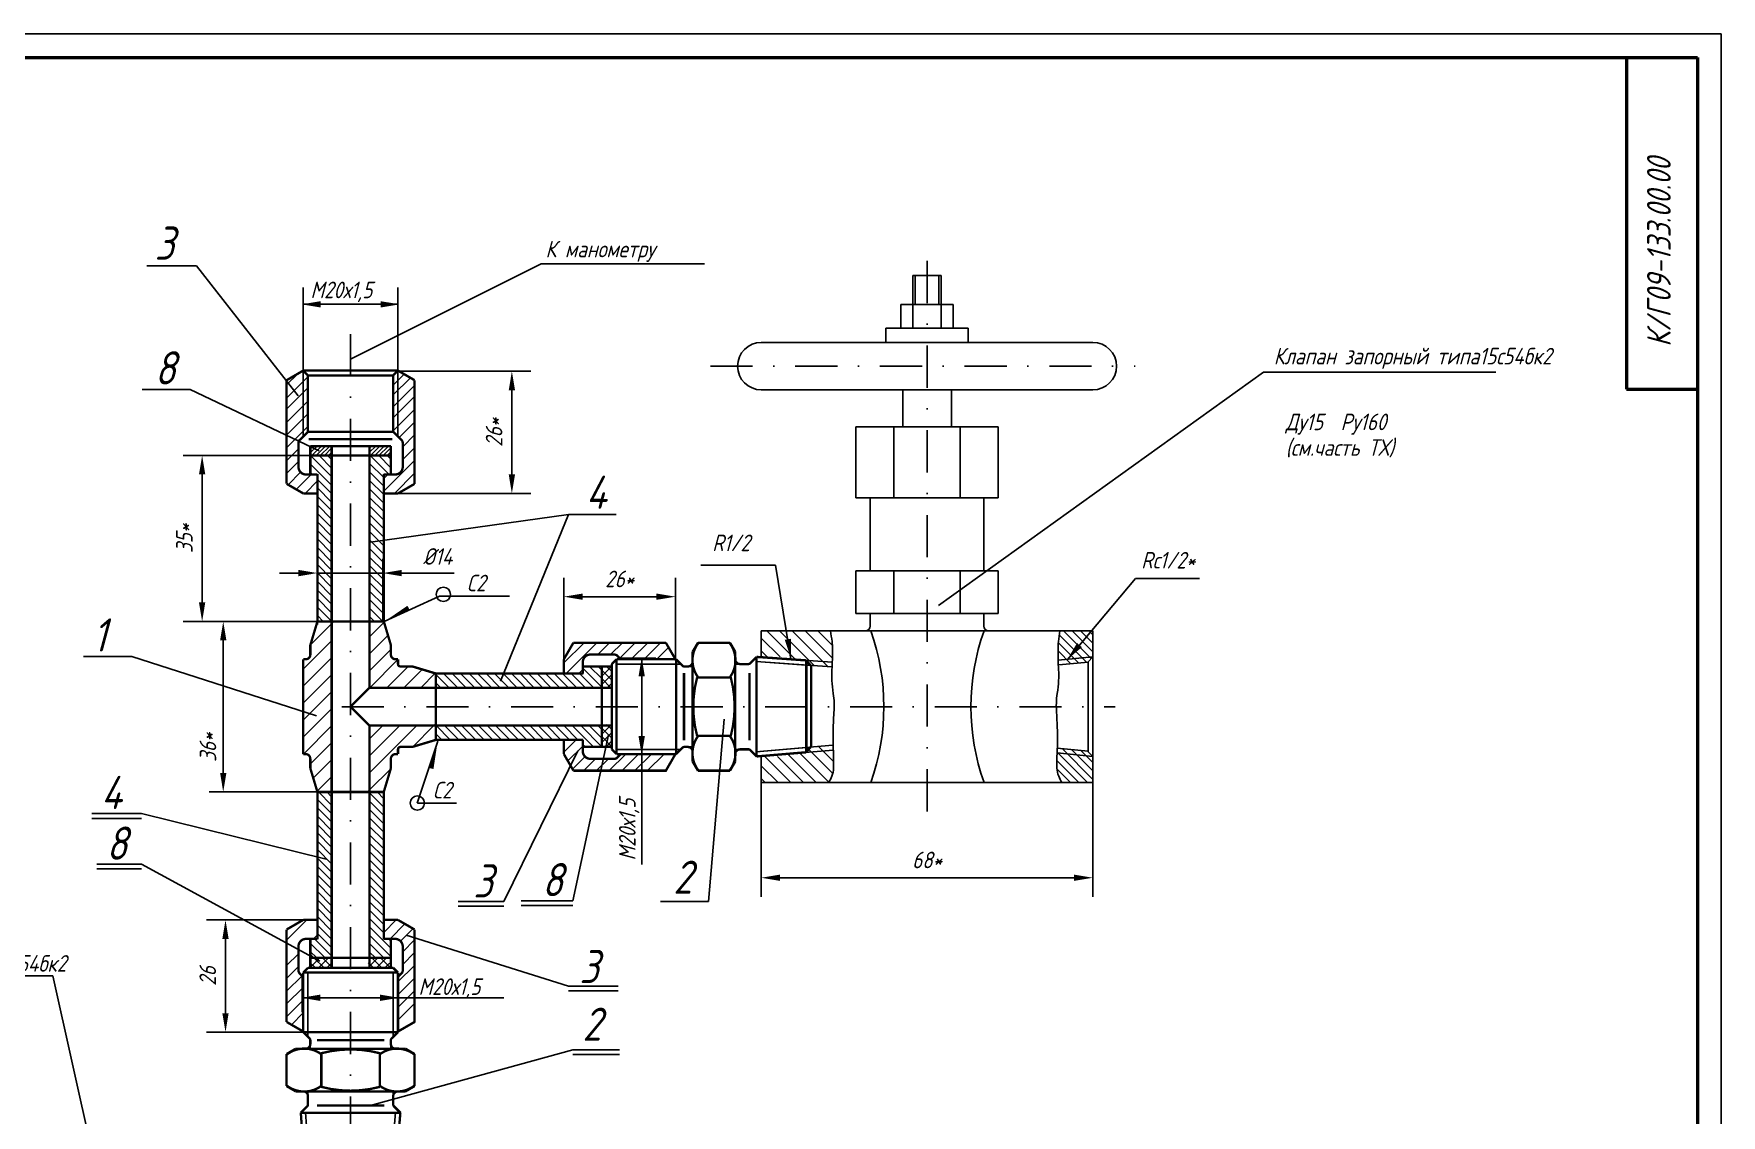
# Model space of a CAD drawing. Header units: inches. Extents: x 0 to 1942, y 0 to 841.
# Drawn here: x 237.9 to 594, y 612.8 to 841 of the extents above; entities that cross this region are included whole.
import ezdxf
from ezdxf.enums import TextEntityAlignment as Align

# ---------------------------------------------------------------- set-up
doc = ezdxf.new("R2010")
doc.units = ezdxf.units.IN
doc.header["$LTSCALE"] = 0.7
doc.header["$MEASUREMENT"] = 0
doc.linetypes.add('DASHDOT', pattern=[25.4, 12.7, -6.35, 0, -6.35])
doc.styles.add('ROMANC', font='romanc', dxfattribs={"width": 0.8, "oblique": 15, "height": 3.5})
doc.styles.get("Standard").update_dxf_attribs({"font": 'romand.shx', "width": 0.8, "oblique": 15, "height": 3.5})
doc.dimstyles.get("Standard").update_dxf_attribs({"dimtxt": 3.5, "dimasz": 4, "dimexe": 4, "dimexo": 0, "dimgap": 2, "dimtad": 1, "dimdec": 0, "dimdsep": 46, "dimtxsty": 'Standard', "dimcen": 0.09, "dimadec": 0, "dimazin": 0, "dimtfac": 1, "dimtdec": 0, "dimtmove": 0, "dimatfit": 3, "dimfxl": 0.18, "dimtolj": 1, "dimtzin": 0, "dimlwd": 25, "dimlwe": 25, "dimarcsym": 0})

# ---------------------------------------------------------------- blocks, each defined once
blk = doc.blocks.new('*X68')
at = {"color": 0}
for p, q in [((659.41, 734.85), (661.46, 736.89)), ((659.41, 736.65), (659.66, 736.89)), ((661.53, 734), (659.41, 736.12)), ((659.41, 733.05), (661.53, 735.17)), ((661.35, 732.39), (659.41, 734.32)), ((661.53, 735.79), (660.44, 736.89)), ((659.55, 732.39), (659.41, 732.52)), ((660.55, 732.39), (661.53, 733.38))]:
    blk.add_line(p, q, dxfattribs=at)
blk = doc.blocks.new('*D126')
at = {"color": 0, "lineweight": 25, "transparency": 16777216}
for p, q in [((314.98, 769.77), (342.77, 769.77)), ((338.77, 765.77), (338.77, 747.99)), ((314.74, 743.99), (342.77, 743.99))]:
    blk.add_line(p, q, dxfattribs=at)
for points in [[(338.11, 765.77), (339.44, 765.77), (338.77, 769.77)], [(338.11, 747.99), (339.44, 747.99), (338.77, 743.99)]]:
    blk.add_solid(points, dxfattribs=at)
at = {"layer": 'DEFPOINTS', "color": 0, "lineweight": 25, "transparency": 16777216}
for p in [(314.98, 769.77), (314.74, 743.99), (338.77, 743.99)]:
    blk.add_point(p, dxfattribs=at)
at = {"color": 0, "lineweight": 25, "transparency": 16777216, "insert": (335.02, 756.88), "char_height": 3.5, "attachment_point": 5, "rotation": 90}
blk.add_mtext('\\A1;26*', dxfattribs=at)
blk = doc.blocks.new('*D127')
at = {"color": 0, "lineweight": 25, "transparency": 16777216}
for p, q in [((296.24, 751.99), (269.41, 751.99)), ((273.41, 747.99), (273.41, 720.99)), ((297.74, 716.99), (269.41, 716.99))]:
    blk.add_line(p, q, dxfattribs=at)
for points in [[(272.74, 747.99), (274.07, 747.99), (273.41, 751.99)], [(272.74, 720.99), (274.07, 720.99), (273.41, 716.99)]]:
    blk.add_solid(points, dxfattribs=at)
at = {"layer": 'DEFPOINTS', "color": 0, "lineweight": 25, "transparency": 16777216}
for p in [(296.24, 751.99), (273.41, 716.99), (297.74, 716.99)]:
    blk.add_point(p, dxfattribs=at)
at = {"color": 0, "lineweight": 25, "transparency": 16777216, "insert": (269.66, 734.49), "char_height": 3.5, "attachment_point": 5, "rotation": 90}
blk.add_mtext('\\A1;35*', dxfattribs=at)
blk = doc.blocks.new('*D145')
at = {"color": 0, "lineweight": 25, "transparency": 16777216}
for p, q in [((349.74, 708.23), (349.74, 726.2)), ((373.29, 708.99), (373.29, 726.2)), ((353.74, 722.2), (369.29, 722.2))]:
    blk.add_line(p, q, dxfattribs=at)
for points in [[(353.74, 722.87), (353.74, 721.54), (349.74, 722.2)], [(369.29, 722.87), (369.29, 721.54), (373.29, 722.2)]]:
    blk.add_solid(points, dxfattribs=at)
at = {"layer": 'DEFPOINTS', "color": 0, "lineweight": 25, "transparency": 16777216}
for p in [(373.29, 722.2), (373.29, 708.99), (349.74, 708.23)]:
    blk.add_point(p, dxfattribs=at)
at = {"color": 0, "lineweight": 25, "transparency": 16777216, "insert": (361.51, 725.95), "char_height": 3.5, "attachment_point": 5}
blk.add_mtext('\\A1;26*', dxfattribs=at)
blk = doc.blocks.new('*D146')
at = {"color": 0, "lineweight": 25, "transparency": 16777216}
for p, q in [((391.39, 682.99), (391.39, 658.89)), ((461.39, 682.99), (461.39, 658.89)), ((395.39, 662.89), (457.39, 662.89))]:
    blk.add_line(p, q, dxfattribs=at)
for points in [[(395.39, 663.56), (395.39, 662.23), (391.39, 662.89)], [(457.39, 663.56), (457.39, 662.23), (461.39, 662.89)]]:
    blk.add_solid(points, dxfattribs=at)
at = {"layer": 'DEFPOINTS', "color": 0, "lineweight": 25, "transparency": 16777216}
for p in [(391.39, 682.99), (461.39, 682.99), (461.39, 662.89)]:
    blk.add_point(p, dxfattribs=at)
at = {"color": 0, "lineweight": 25, "transparency": 16777216, "insert": (426.39, 666.64), "char_height": 3.5, "attachment_point": 5}
blk.add_mtext('\\A1;68*', dxfattribs=at)
blk = doc.blocks.new('*D148')
at = {"color": 0, "lineweight": 25, "transparency": 16777216}
for p, q in [((294.74, 653.99), (274.34, 653.99)), ((278.34, 649.99), (278.34, 634.31)), ((294.74, 630.31), (274.34, 630.31))]:
    blk.add_line(p, q, dxfattribs=at)
for points in [[(277.67, 649.99), (279, 649.99), (278.34, 653.99)], [(277.67, 634.31), (279, 634.31), (278.34, 630.31)]]:
    blk.add_solid(points, dxfattribs=at)
at = {"layer": 'DEFPOINTS', "color": 0, "lineweight": 25, "transparency": 16777216}
for p in [(294.74, 653.99), (278.34, 630.31), (294.74, 630.31)]:
    blk.add_point(p, dxfattribs=at)
at = {"color": 0, "lineweight": 25, "transparency": 16777216, "insert": (274.59, 642.15), "char_height": 3.5, "attachment_point": 5, "rotation": 90}
blk.add_mtext('\\A1;26', dxfattribs=at)

msp = doc.modelspace()

# ---------------------------------------------------------------- hatches: boundary and pattern name
at = {"lineweight": 25}
h = msp.add_hatch(dxfattribs=at)
h.set_pattern_fill('ANSI31', color=256, scale=5, style=0)
h.set_pattern_definition([(45, (-1374.6666, -144.95737), (-0.44194174, 0.44194174), [])])
h.paths.add_polyline_path([(300.74, 753.99), (296.24, 753.99), (296.24, 751.99), (300.74, 751.99)])
h.paths.add_polyline_path([(313.24, 753.99), (308.74, 753.99), (308.74, 751.99), (313.24, 751.99)])
h = msp.add_hatch(dxfattribs=at)
h.set_pattern_fill('ANSI31', color=256, scale=10, angle=90, style=0)
h.set_pattern_definition([(135, (-889.3834, -201.7328), (-0.8838835, -0.8838835), [])])
h.paths.add_polyline_path([(300.74, 680.99), (297.74, 680.99), (297.74, 649.99), (296.24, 649.99), (296.24, 646.77), (297.01, 645.99), (300.74, 645.99)])
h.paths.add_polyline_path([(308.74, 645.99), (313.24, 645.99), (313.24, 649.52), (312.77, 649.99), (311.74, 649.99), (311.74, 680.99), (308.74, 680.99)])

# ---------------------------------------------------------------- linework, layer by layer
for p, q in [((0, 841), (594, 841)), ((594, 841), (594, 0)), ((304.86, 772.41), (344.93, 792.43)), ((344.93, 792.43), (379.43, 792.43)), ((423.39, 790), (429.39, 790)), ((423.39, 790), (423.39, 778.86)), ((423.89, 790), (423.89, 783.86)), ((428.89, 790), (428.89, 783.86)), ((429.39, 790), (429.39, 778.86)), ((420.89, 783.86), (431.89, 783.86)), ((420.89, 783.86), (420.89, 778.86)), ((431.89, 783.86), (431.89, 778.86)), ((417.72, 778.86), (435.06, 778.86)), ((417.72, 775.86), (417.72, 778.86)), ((435.06, 775.86), (435.06, 778.86)), ((391.41, 775.86), (461.38, 775.86)), ((497.43, 769.58), (546.45, 769.58)), ((391.41, 765.86), (461.38, 765.86)), ((421.26, 758.08), (421.26, 765.86)), ((431.52, 758.08), (431.52, 765.86)), ((294.74, 757.15), (294.74, 763.96)), ((294.74, 757.18), (294.74, 763.96)), ((294.74, 756), (294.74, 763.96)), ((314.74, 757.18), (314.74, 763.96)), ((314.74, 756.04), (314.74, 763.96)), ((411.39, 758.08), (441.39, 758.08)), ((411.39, 743.08), (441.39, 743.08)), ((414.39, 737.63), (414.39, 743.08)), ((438.39, 737.63), (438.39, 743.08)), ((414.39, 740.67), (414.39, 727.63)), ((438.39, 740.67), (438.39, 727.63)), ((394.41, 728.87), (378.67, 728.87)), ((397.68, 708.99), (394.41, 728.87)), ((411.39, 727.63), (441.39, 727.63)), ((456.03, 708.98), (470.36, 726.03)), ((470.36, 726.03), (483.91, 726.03)), ((311.84, 716.94), (323.5, 722.32)), ((323.5, 722.32), (338.27, 722.32)), ((297.74, 716.99), (304.74, 716.99)), ((297.74, 716.99), (311.74, 716.99)), ((300.74, 716.99), (300.74, 698.99)), ((311.74, 716.99), (304.74, 716.99)), ((411.39, 718.63), (441.39, 718.63)), ((414.39, 715.99), (414.39, 718.63)), ((438.39, 715.99), (438.39, 718.63)), ((391.39, 714.99), (413.39, 714.99)), ((461.39, 714.99), (406.02, 714.99)), ((360.86, 709.01), (359.86, 708.01)), ((362.92, 708.99), (373.42, 708.99)), ((374.92, 707.49), (373.42, 708.99)), ((373.42, 708.99), (373.42, 689)), ((376.92, 710.59), (376.92, 698.99)), ((385.92, 698.99), (385.92, 710.59)), ((388.92, 707.99), (390.45, 709.52)), ((391.39, 709.43), (406.38, 708.37)), ((400.9, 708.76), (401.82, 707.69)), ((461.39, 709.49), (454.08, 708.8)), ((461.39, 709.49), (460.39, 708.49)), ((322.74, 705.99), (322.74, 698.99)), ((359.86, 708.01), (359.86, 690)), ((359.86, 708.01), (359.86, 690)), ((359.86, 708.01), (359.86, 690)), ((359.86, 708.01), (359.86, 690)), ((359.86, 708.01), (359.86, 690)), ((359.92, 708.01), (359.92, 690)), ((359.92, 708.01), (359.92, 690)), ((359.92, 708.01), (359.92, 690)), ((359.92, 708.01), (359.92, 690)), ((359.92, 708.01), (359.92, 690)), ((359.92, 708.01), (359.92, 690)), ((359.92, 708.01), (359.92, 690)), ((360.86, 707.99), (373.42, 707.99)), ((361.92, 707.99), (374.42, 707.99)), ((374.42, 707.99), (374.42, 707.95)), ((374.42, 707.99), (374.42, 707.95)), ((374.92, 707.49), (376.92, 707.49)), ((375.1, 705.62), (375.1, 692.16)), ((385.92, 707.99), (388.92, 707.99)), ((388.92, 707.99), (388.92, 707.94)), ((390.3, 708.51), (406.28, 707.38)), ((390.35, 708.5), (401.82, 707.69)), ((401.92, 707.58), (401.92, 690.6)), ((460.39, 708.39), (454.2, 707.8)), ((460.39, 708.49), (460.39, 689.44)), ((294.74, 688.99), (294.74, 698.99)), ((322.74, 691.99), (322.74, 698.99)), ((376.92, 687.4), (376.92, 698.99)), ((385.92, 698.99), (385.92, 687.4)), ((323.12, 691.7), (318.82, 678.65)), ((360.86, 689), (359.86, 690)), ((360.86, 689.99), (374.42, 689.99)), ((361.92, 689.99), (373.42, 689.99)), ((361.94, 689.99), (374.42, 689.99)), ((362.92, 688.99), (373.42, 688.99)), ((374.92, 690.49), (373.42, 688.99)), ((374.42, 689.99), (374.42, 690.04)), ((374.92, 690.49), (376.92, 690.49)), ((376.92, 689.21), (376.92, 689.49)), ((385.92, 689.99), (388.92, 689.99)), ((385.92, 687.4), (385.92, 689.21)), ((388.92, 689.99), (390.45, 688.47)), ((390.29, 689.48), (406.49, 690.84)), ((390.34, 689.49), (401.8, 690.45)), ((391.39, 688.57), (406.6, 689.85)), ((400.89, 689.37), (401.8, 690.45)), ((461.39, 688.49), (453.85, 689.25)), ((460.39, 689.6), (453.88, 690.25)), ((461.39, 688.49), (460.39, 689.49)), ((297.74, 680.99), (311.74, 680.99)), ((391.39, 682.99), (413.46, 682.99)), ((461.39, 682.99), (405.64, 682.99)), ((318.84, 678.62), (327.07, 678.62)), ((182.91, 642.17), (241.92, 642.17)), ((294.72, 642.87), (295.72, 643.87)), ((295.72, 643.87), (313.73, 643.87)), ((295.72, 643.87), (313.73, 643.87)), ((295.72, 643.87), (313.73, 643.87)), ((295.72, 643.87), (313.73, 643.87)), ((295.72, 643.87), (313.73, 643.87)), ((295.72, 643.81), (313.73, 643.81)), ((295.72, 643.81), (313.73, 643.81)), ((295.72, 643.81), (313.73, 643.81)), ((295.72, 643.81), (313.73, 643.81)), ((295.72, 643.81), (313.73, 643.81)), ((295.72, 643.81), (313.73, 643.81)), ((295.72, 643.81), (313.73, 643.81)), ((295.74, 642.87), (295.74, 630.31)), ((295.74, 641.81), (295.74, 629.31)), ((314.73, 642.87), (313.73, 643.87)), ((313.74, 642.87), (313.74, 629.31)), ((313.74, 641.81), (313.74, 630.31)), ((313.74, 641.8), (313.74, 629.31)), ((294.74, 640.81), (294.74, 630.31)), ((314.74, 640.81), (314.74, 630.31)), ((293.15, 626.81), (304.74, 626.81)), ((296.24, 628.81), (294.74, 630.31)), ((294.74, 630.31), (314.73, 630.31)), ((295.74, 629.31), (295.78, 629.31)), ((295.74, 629.31), (295.78, 629.31)), ((296.24, 628.81), (296.24, 626.81)), ((298.11, 628.63), (311.57, 628.63)), ((316.33, 626.81), (304.74, 626.81)), ((313.24, 628.81), (314.74, 630.31)), ((313.24, 628.81), (313.24, 626.81)), ((313.74, 629.31), (313.7, 629.31)), ((314.52, 626.81), (314.24, 626.81)), ((304.74, 617.81), (293.15, 617.81)), ((295.74, 617.81), (295.74, 614.81)), ((304.74, 617.81), (316.33, 617.81)), ((313.74, 617.81), (313.74, 614.81)), ((316.33, 617.81), (314.52, 617.81)), ((295.74, 614.81), (294.22, 613.29)), ((295.23, 613.38), (296.36, 597.38)), ((295.74, 614.81), (295.79, 614.81)), ((314.24, 613.39), (312.88, 597.17)), ((313.74, 614.81), (315.26, 613.29))]:
    msp.add_line(p, q)
at = {"lineweight": 50}
for p, q in [((20, 836), (589, 836)), ((574, 836), (574, 766)), ((589, 836), (589, 5)), ((574, 766), (589, 766))]:
    msp.add_line(p, q, dxfattribs=at)
at = {"lineweight": 25}
for p, q in [((272.25, 791.99), (261.73, 791.99)), ((293.67, 764.57), (272.25, 791.99)), ((497.39, 769.56), (428.81, 720.31)), ((270.86, 765.91), (260.77, 765.91)), ((298.1, 753), (270.86, 765.91)), ((350.7, 739.56), (308.91, 733.7)), ((336.38, 704.36), (350.7, 739.56)), ((350.7, 739.56), (360.8, 739.56)), ((258.55, 709.55), (248.37, 709.55)), ((297.51, 697.06), (258.55, 709.55)), ((383.55, 696.36), (380.26, 657.87)), ((359.16, 693.03), (351.63, 658.01)), ((337.06, 657.87), (352.67, 689.66)), ((260.58, 676.42), (250.12, 676.42)), ((260.58, 675.42), (250.12, 675.42)), ((299.55, 666.83), (260.58, 676.42)), ((260.63, 665.75), (251.19, 665.75)), ((260.63, 664.75), (251.19, 664.75)), ((298.25, 645.29), (260.63, 665.75)), ((337.06, 657.87), (327.44, 657.87)), ((337.06, 656.87), (327.44, 656.87)), ((351.63, 658.01), (340.73, 658.01)), ((351.63, 657.01), (340.73, 657.01)), ((380.26, 657.87), (370.17, 657.87)), ((316.44, 650.78), (350.75, 640.03)), ((241.92, 642.17), (255.93, 579.39)), ((350.75, 640.03), (361.22, 640.03)), ((350.75, 639.03), (361.22, 639.03)), ((309.46, 614.97), (351.63, 626.6)), ((351.63, 626.6), (361.51, 626.6)), ((351.63, 625.6), (361.51, 625.6))]:
    msp.add_line(p, q, dxfattribs=at)
at = {"linetype": 'DASHDOT'}
for p, q in [((426.39, 793.07), (426.39, 674.15)), ((304.74, 777.62), (304.74, 330.69)), ((380.69, 770.86), (470.31, 770.86)), ((302.86, 698.99), (466.12, 698.99))]:
    msp.add_line(p, q, dxfattribs=at)
at = {"color": 0, "linetype": 'ByBlock'}
for p, q in [((294.74, 763.96), (294.74, 787.45)), ((314.74, 763.96), (314.74, 787.45)), ((294.74, 783.9), (314.74, 783.9)), ((294.74, 756), (294.74, 763.42)), ((297.74, 716.35), (297.74, 730.19)), ((311.55, 716.99), (311.55, 730.19)), ((293.74, 727.19), (289.74, 727.19)), ((297.74, 727.19), (311.55, 727.19)), ((315.55, 727.19), (319.55, 727.19)), ((319.55, 727.19), (326.58, 727.19)), ((297.74, 716.99), (274.86, 716.99)), ((277.86, 712.99), (277.86, 684.99)), ((361.53, 709.24), (369.17, 709.24)), ((366.17, 709.24), (366.17, 688.99)), ((361.75, 688.99), (369.17, 688.99)), ((366.17, 688.99), (366.17, 665.69)), ((297.74, 680.99), (274.86, 680.99)), ((294.49, 642.2), (294.49, 634.56)), ((314.74, 641.98), (314.74, 634.56)), ((294.49, 637.56), (314.74, 637.56)), ((314.74, 637.56), (337.1, 637.56))]:
    msp.add_line(p, q, dxfattribs=at)
at = {"color": 0}
for p, q in [((291.24, 766.9), (293.58, 769.24)), ((314.74, 769.56), (314.96, 769.78)), ((291.24, 764.13), (295.74, 768.63)), ((291.24, 767.62), (291.88, 768.26)), ((291.24, 761.75), (295.74, 766.25)), ((313.74, 766.86), (315.89, 769.01)), ((313.74, 764.78), (317.36, 768.4)), ((313.74, 762.3), (318.24, 766.8)), ((291.24, 758.97), (295.74, 763.47)), ((313.74, 759.92), (318.24, 764.42)), ((291.24, 756.28), (295.74, 760.78)), ((313.74, 757.23), (318.24, 761.73)), ((314.99, 755.79), (318.24, 759.03)), ((291.24, 753.59), (295.74, 758.09)), ((315.74, 753.84), (318.24, 756.34)), ((291.24, 750.89), (293.74, 753.39)), ((296.3, 751.99), (300.74, 747.55)), ((298.1, 751.99), (300.74, 749.35)), ((299.89, 751.99), (300.74, 751.15)), ((308.87, 751.99), (312.87, 747.99)), ((310.67, 751.99), (313.24, 749.42)), ((312.47, 751.99), (313.24, 751.22)), ((315.74, 751.14), (318.24, 753.64)), ((291.24, 748.2), (293.74, 750.7)), ((291.57, 745.83), (294.2, 748.47)), ((293.28, 744.84), (296.42, 747.99)), ((296.24, 750.26), (300.74, 745.76)), ((296.24, 748.46), (296.71, 747.99)), ((308.74, 750.33), (311.74, 747.33)), ((308.74, 748.53), (311.74, 745.53)), ((311.74, 744.45), (318.24, 750.95)), ((311.74, 747.14), (312.59, 747.99)), ((313.98, 743.99), (318.24, 748.26)), ((295.12, 743.99), (297.74, 746.62)), ((297.74, 746.96), (300.74, 743.96)), ((297.74, 745.17), (300.74, 742.17)), ((308.74, 746.74), (311.74, 743.74)), ((308.74, 744.94), (311.74, 741.94)), ((297.74, 743.37), (300.74, 740.37)), ((297.74, 741.57), (300.74, 738.57)), ((308.74, 743.15), (311.74, 740.15)), ((308.74, 741.35), (311.74, 738.35)), ((297.74, 739.78), (300.74, 736.78)), ((297.74, 737.98), (300.74, 734.98)), ((308.74, 739.55), (311.74, 736.55)), ((308.74, 737.76), (311.74, 734.76)), ((297.74, 736.19), (300.74, 733.19)), ((297.74, 734.39), (300.74, 731.39)), ((308.74, 735.96), (311.74, 732.96)), ((308.74, 734.17), (311.74, 731.17)), ((297.74, 732.59), (300.74, 729.59)), ((297.74, 730.8), (300.74, 727.8)), ((308.74, 732.37), (311.74, 729.37)), ((308.74, 730.57), (311.74, 727.57)), ((297.74, 729), (300.74, 726)), ((297.74, 727.21), (300.74, 724.21)), ((308.74, 728.78), (311.74, 725.78)), ((308.74, 726.98), (311.74, 723.98)), ((297.74, 725.41), (300.74, 722.41)), ((297.74, 723.61), (300.74, 720.61)), ((308.74, 725.19), (311.74, 722.19)), ((308.74, 723.39), (311.74, 720.39)), ((297.74, 721.82), (300.74, 718.82)), ((297.74, 720.02), (300.74, 717.02)), ((308.74, 721.59), (311.74, 718.59)), ((308.74, 719.8), (311.55, 716.99)), ((296.25, 712.02), (301.22, 716.99)), ((297.74, 718.23), (298.97, 716.99)), ((308.74, 718), (309.75, 716.99)), ((308.74, 713.74), (311.8, 716.8)), ((294.74, 706.92), (300.74, 712.92)), ((308.74, 710.15), (312.63, 714.03)), ((349.74, 708.23), (354, 712.49)), ((350.2, 705.99), (356.7, 712.49)), ((356.89, 709.99), (359.39, 712.49)), ((359.59, 709.99), (362.09, 712.49)), ((361.53, 709.24), (364.78, 712.49)), ((363.98, 708.99), (367.48, 712.49)), ((366.67, 708.99), (370.17, 712.49)), ((395.38, 709.49), (391.39, 713.48)), ((398.64, 708.92), (392.57, 714.99)), ((402.62, 707.64), (395.27, 714.99)), ((405.52, 707.43), (397.96, 714.99)), ((406.42, 709.23), (400.65, 714.99)), ((406.41, 711.93), (403.35, 714.99)), ((458.39, 708.2), (454.1, 712.49)), ((460.03, 708.36), (454.31, 714.08)), ((461.04, 709.14), (455.19, 714.99)), ((461.39, 710.59), (456.99, 714.99)), ((461.39, 712.38), (458.78, 714.99)), ((461.39, 714.18), (460.58, 714.99)), ((294.74, 703.33), (300.74, 709.33)), ((308.74, 706.55), (313.24, 711.05)), ((308.77, 702.99), (314.74, 708.96)), ((369.36, 708.99), (371.85, 711.49)), ((369.36, 708.99), (369.58, 709.21)), ((392.68, 709.49), (391.39, 710.78)), ((456.75, 708.05), (454.03, 710.76)), ((294.74, 699.74), (300.74, 705.74)), ((312.36, 702.99), (316.86, 707.49)), ((315.95, 702.99), (319.83, 706.87)), ((319.55, 702.99), (322.59, 706.04)), ((325.55, 702.99), (322.74, 705.8)), ((327.34, 702.99), (324.34, 705.99)), ((329.14, 702.99), (326.14, 705.99)), ((330.93, 702.99), (327.93, 705.99)), ((332.73, 702.99), (329.73, 705.99)), ((334.53, 702.99), (331.53, 705.99)), ((336.32, 702.99), (333.32, 705.99)), ((338.12, 702.99), (335.12, 705.99)), ((339.91, 702.99), (336.91, 705.99)), ((341.71, 702.99), (338.71, 705.99)), ((343.51, 702.99), (340.51, 705.99)), ((345.3, 702.99), (342.3, 705.99)), ((347.1, 702.99), (344.1, 705.99)), ((348.89, 702.99), (345.89, 705.99)), ((350.69, 702.99), (347.69, 705.99)), ((352.49, 702.99), (349.49, 705.99)), ((354.28, 702.99), (351.28, 705.99)), ((352.89, 705.99), (353.74, 706.84)), ((356.08, 702.99), (353.08, 705.99)), ((357.74, 703.13), (353.74, 707.13)), ((357.74, 704.92), (355.17, 707.49)), ((357.74, 706.72), (356.97, 707.49)), ((294.74, 696.15), (300.74, 702.15)), ((323.75, 702.99), (322.74, 704)), ((294.74, 692.55), (300.74, 698.55)), ((294.77, 688.99), (300.74, 694.96)), ((308.74, 685), (318.73, 694.99)), ((308.74, 692.19), (311.55, 694.99)), ((308.74, 688.59), (315.14, 694.99)), ((317.86, 690.53), (322.32, 694.99)), ((322.32, 694.99), (322.74, 695.41)), ((325.77, 691.99), (322.77, 694.99)), ((327.57, 691.99), (324.57, 694.99)), ((329.36, 691.99), (326.36, 694.99)), ((331.16, 691.99), (328.16, 694.99)), ((332.95, 691.99), (329.95, 694.99)), ((334.75, 691.99), (331.75, 694.99)), ((336.55, 691.99), (333.55, 694.99)), ((338.34, 691.99), (335.34, 694.99)), ((340.14, 691.99), (337.14, 694.99)), ((341.93, 691.99), (338.93, 694.99)), ((343.73, 691.99), (340.73, 694.99)), ((345.53, 691.99), (342.53, 694.99)), ((347.32, 691.99), (344.32, 694.99)), ((349.12, 691.99), (346.12, 694.99)), ((350.91, 691.99), (347.91, 694.99)), ((352.71, 691.99), (349.71, 694.99)), ((356.01, 690.49), (351.51, 694.99)), ((357.74, 690.55), (353.3, 694.99)), ((357.74, 692.35), (355.1, 694.99)), ((357.74, 694.15), (356.89, 694.99)), ((296.24, 686.87), (300.74, 691.37)), ((323.97, 691.99), (322.74, 693.23)), ((349.74, 689.37), (352.36, 691.99)), ((354.21, 690.49), (353.74, 690.96)), ((296.87, 683.9), (300.74, 687.78)), ((350.59, 687.53), (353.74, 690.67)), ((351.58, 685.82), (354.21, 688.46)), ((353.95, 685.49), (356.45, 687.99)), ((356.64, 685.49), (359.14, 687.99)), ((359.33, 685.49), (362.83, 688.99)), ((362.03, 685.49), (365.53, 688.99)), ((364.72, 685.49), (368.22, 688.99)), ((367.42, 685.49), (370.92, 688.99)), ((397.63, 682.99), (392.13, 688.49)), ((400.33, 682.99), (394.83, 688.49)), ((403.02, 682.99), (396.97, 689.04)), ((405.67, 683.04), (399.46, 689.25)), ((406.51, 684.89), (401.02, 690.38)), ((406.68, 687.42), (403.5, 690.59)), ((458.45, 682.99), (453.79, 687.65)), ((460.25, 682.99), (453.84, 689.4)), ((461.39, 683.64), (454.89, 690.15)), ((461.39, 685.44), (456.88, 689.95)), ((461.39, 687.24), (458.88, 689.75)), ((297.7, 681.14), (300.74, 684.19)), ((308.74, 681.41), (313.2, 685.87)), ((394.94, 682.99), (391.39, 686.54)), ((392.24, 682.99), (391.39, 683.84)), ((456.66, 682.99), (453.8, 685.85)), ((308.32, 680.99), (308.74, 681.41)), ((454.86, 682.99), (454.79, 683.06)), ((295.5, 653.99), (291.24, 649.73)), ((314.36, 653.99), (311.74, 651.37)), ((316.21, 653.14), (313.06, 649.99)), ((317.91, 652.15), (315.28, 649.52)), ((297.74, 650.84), (296.89, 649.99)), ((313.24, 649.52), (312.77, 649.99)), ((318.24, 649.79), (315.74, 647.29)), ((293.74, 646.84), (291.24, 644.34)), ((297.01, 645.99), (296.24, 646.77)), ((318.24, 647.09), (315.74, 644.59)), ((293.74, 644.15), (291.24, 641.65)), ((294.49, 642.2), (291.24, 638.95)), ((318.24, 644.4), (314.74, 640.9)), ((318.24, 641.7), (314.74, 638.2)), ((294.74, 639.76), (291.24, 636.26)), ((318.24, 639.01), (314.74, 635.51)), ((294.74, 637.06), (291.24, 633.56)), ((294.74, 634.38), (292.25, 631.88)), ((294.74, 634.37), (294.52, 634.15)), ((318.24, 636.32), (314.74, 632.82))]:
    msp.add_line(p, q, dxfattribs=at)
at = {"linetype": 'Continuous'}
for p, q in [((411.39, 758.08), (411.39, 743.08)), ((419.39, 758.08), (419.39, 743.08)), ((433.39, 758.08), (433.39, 743.08)), ((441.39, 758.08), (441.39, 743.08)), ((411.39, 727.63), (411.39, 718.63)), ((419.39, 727.63), (419.39, 718.63)), ((433.39, 727.63), (433.39, 718.63)), ((441.39, 727.63), (441.39, 718.63)), ((391.39, 714.99), (391.39, 709.49)), ((461.39, 714.99), (461.39, 682.99)), ((461.39, 714.99), (461.39, 682.99)), ((360.86, 709.01), (360.86, 688.99)), ((385.92, 710.59), (385.92, 698.99)), ((400.92, 708.76), (400.92, 698.99)), ((400.92, 708.73), (400.92, 689.37)), ((385.92, 687.4), (385.92, 698.99)), ((400.92, 689.37), (400.92, 698.99)), ((391.39, 688.49), (391.39, 682.99)), ((294.72, 642.87), (314.74, 642.87)), ((293.15, 617.81), (304.74, 617.81)), ((316.33, 617.81), (304.74, 617.81))]:
    msp.add_line(p, q, dxfattribs=at)
at = {"const_width": 0.5}
for points in [[(294.89, 770), (291.24, 767.89)], [(294.74, 769.91), (314.74, 769.91)], [(294.74, 769.91), (295.74, 768.91)], [(314.74, 769.91), (313.74, 768.91)], [(314.59, 770), (318.24, 767.89)], [(291.24, 746.02), (291.24, 767.89)], [(295.74, 768.91), (313.74, 768.91)], [(295.74, 757), (295.74, 768.91)], [(313.74, 757), (313.74, 768.91)], [(318.24, 746.01), (318.24, 767.89)], [(294.03, 755.3), (295.74, 757)], [(295.74, 757), (313.77, 757)], [(295.86, 755.45), (313.58, 755.45)], [(315.45, 755.33), (313.74, 757.04)], [(293.74, 749.59), (293.74, 754.62)], [(313.24, 753.99), (296.24, 753.99)], [(296.24, 747.99), (296.24, 753.99)], [(313.24, 751.99), (296.24, 751.99)], [(300.74, 716.99), (300.74, 753.99)], [(308.74, 716.99), (308.74, 753.99)], [(313.24, 747.99), (313.24, 753.99)], [(315.74, 749.59), (315.74, 754.62)], [(297.74, 747.99), (295.34, 747.99)], [(297.74, 747.99), (296.24, 747.99)], [(297.74, 716.99), (297.74, 748.11)], [(311.74, 716.99), (311.74, 748.11)], [(314.14, 747.99), (311.74, 747.99)], [(313.24, 747.99), (311.74, 747.99)], [(294.75, 743.99), (291.24, 746.02)], [(314.74, 743.99), (318.24, 746.01)], [(297.74, 743.99), (294.75, 743.99)], [(314.74, 743.99), (311.74, 743.99)], [(297.74, 716.99), (296.24, 711.99)], [(297.74, 716.99), (311.74, 716.99)], [(297.74, 716.99), (311.74, 716.99)], [(297.74, 716.99), (311.74, 716.99)], [(297.74, 716.99), (311.74, 716.99)], [(297.74, 716.99), (311.74, 716.99)], [(311.74, 716.99), (297.74, 716.99)], [(300.74, 680.99), (300.74, 716.99)], [(308.74, 716.99), (308.74, 702.99)], [(311.74, 716.99), (313.24, 711.99)], [(349.74, 708.99), (351.76, 712.49)], [(351.76, 712.49), (371.27, 712.49)], [(373.38, 708.84), (371.27, 712.49)], [(376.92, 710.59), (378.03, 712.49)], [(378.03, 712.49), (384.82, 712.49)], [(385.92, 710.59), (384.82, 712.49)], [(294.74, 708.99), (294.74, 688.99)], [(294.74, 708.99), (295.24, 708.99)], [(296.24, 711.99), (296.24, 709.99)], [(313.24, 711.99), (313.24, 709.99)], [(314.24, 708.99), (314.74, 708.99)], [(314.74, 708.99), (314.74, 707.99)], [(349.74, 708.99), (349.74, 705.99)], [(355.34, 709.99), (360.37, 709.99)], [(360.84, 708.99), (359.86, 708.01)], [(360.86, 708.99), (373.42, 708.99)], [(361.08, 709.7), (361.79, 708.99)], [(374.78, 707.64), (373.42, 708.99)], [(373.42, 708.99), (373.42, 698.99)], [(376.92, 698.99), (376.92, 710.59)], [(385.92, 710.59), (385.92, 698.99)], [(389.07, 708.14), (390.42, 709.49)], [(390.42, 709.5), (400.92, 708.76)], [(390.42, 709.49), (390.42, 698.99)], [(400.9, 708.76), (401.92, 707.58)], [(400.92, 708.76), (400.92, 699)], [(315.24, 707.49), (317.74, 707.49)], [(322.74, 705.99), (317.74, 707.49)], [(322.74, 705.99), (322.74, 691.99)], [(322.74, 705.99), (353.86, 705.99)], [(322.74, 705.99), (322.74, 691.99)], [(353.74, 708.39), (353.74, 705.99)], [(353.74, 707.49), (359.86, 707.49)], [(353.74, 707.49), (353.74, 705.99)], [(357.74, 707.49), (357.74, 690.49)], [(359.86, 708.01), (359.86, 690)], [(375.1, 706.11), (375.1, 698.99)], [(375.13, 707.49), (375.92, 707.49)], [(377.87, 705.18), (384.97, 705.18)], [(386.92, 707.99), (388.72, 707.99)], [(388.92, 706.11), (388.92, 698.99)], [(401.92, 707.58), (401.92, 690.6)], [(308.74, 702.99), (304.74, 698.99)], [(308.74, 702.99), (322.74, 702.99)], [(322.74, 702.99), (359.86, 702.99)], [(304.74, 698.99), (308.74, 694.99)], [(373.42, 688.99), (373.42, 698.99)], [(375.1, 691.88), (375.1, 698.99)], [(376.92, 698.99), (376.92, 687.4)], [(385.92, 687.4), (385.92, 698.99)], [(388.92, 691.88), (388.92, 698.99)], [(390.42, 688.49), (390.42, 698.99)], [(400.92, 689.37), (400.92, 698.98)], [(308.74, 680.99), (308.74, 694.99)], [(308.74, 694.99), (322.74, 694.99)], [(322.74, 694.99), (359.86, 694.99)], [(322.74, 691.99), (317.74, 690.49)], [(322.74, 691.99), (353.86, 691.99)], [(349.74, 691.99), (349.74, 689)], [(353.74, 691.99), (353.74, 690.49)], [(353.74, 691.99), (353.74, 689.59)], [(377.87, 692.81), (384.97, 692.81)], [(294.74, 688.99), (295.24, 688.99)], [(296.24, 685.99), (296.24, 687.99)], [(313.24, 685.99), (313.24, 687.99)], [(314.24, 688.99), (314.74, 688.99)], [(314.74, 688.99), (314.74, 689.99)], [(315.24, 690.49), (317.74, 690.49)], [(349.74, 689), (351.77, 685.49)], [(353.74, 690.49), (359.86, 690.49)], [(355.34, 687.99), (360.37, 687.99)], [(360.86, 689), (359.86, 690)], [(360.84, 688.99), (359.86, 689.97)], [(360.86, 688.99), (373.42, 688.99)], [(361.05, 688.29), (361.75, 688.99)], [(362.9, 688.99), (373.42, 688.99)], [(373.38, 689.14), (371.27, 685.49)], [(374.78, 690.35), (373.42, 688.99)], [(374.78, 690.35), (373.42, 688.99)], [(375.13, 690.49), (375.92, 690.49)], [(375.13, 690.49), (375.92, 690.49)], [(376.92, 687.4), (376.92, 689.49)], [(376.92, 687.4), (378.03, 685.49)], [(376.92, 687.4), (378.03, 685.49)], [(385.92, 687.4), (384.82, 685.49)], [(385.92, 687.4), (384.82, 685.49)], [(385.92, 689.21), (385.92, 687.4)], [(386.92, 689.99), (388.72, 689.99)], [(386.92, 689.99), (388.72, 689.99)], [(389.07, 689.85), (390.42, 688.49)], [(389.07, 689.85), (390.42, 688.49)], [(390.42, 688.49), (400.92, 689.37)], [(400.89, 689.37), (401.92, 690.6)], [(400.89, 689.37), (401.8, 690.45)], [(297.74, 680.99), (296.24, 685.99)], [(311.74, 680.99), (313.24, 685.99)], [(351.77, 685.49), (371.43, 685.49)], [(378.03, 685.49), (384.82, 685.49)], [(378.03, 685.49), (384.82, 685.49)], [(297.74, 680.99), (311.74, 680.99)], [(297.74, 680.99), (297.74, 649.87)], [(300.74, 680.99), (300.74, 643.87)], [(308.74, 680.99), (308.74, 643.87)], [(311.74, 680.99), (311.74, 649.87)], [(294.74, 653.99), (291.24, 651.97)], [(291.24, 651.97), (291.24, 632.46)], [(294.74, 653.99), (297.74, 653.99)], [(311.74, 653.99), (314.73, 653.99)], [(314.73, 653.99), (318.24, 651.97)], [(318.24, 651.97), (318.24, 632.31)], [(293.74, 648.39), (293.74, 643.36)], [(295.34, 649.99), (297.74, 649.99)], [(296.24, 649.99), (296.24, 643.87)], [(296.24, 649.99), (297.74, 649.99)], [(311.74, 649.99), (313.24, 649.99)], [(311.74, 649.99), (314.14, 649.99)], [(313.24, 649.99), (313.24, 643.87)], [(315.74, 648.39), (315.74, 643.36)], [(296.24, 645.99), (313.24, 645.99)], [(294.03, 642.65), (294.74, 641.95)], [(294.74, 642.9), (295.72, 643.87)], [(294.74, 642.87), (294.74, 630.31)], [(295.72, 643.87), (313.73, 643.87)], [(314.73, 642.87), (313.73, 643.87)], [(314.74, 642.9), (313.76, 643.87)], [(314.74, 642.87), (314.74, 630.31)], [(315.45, 642.69), (314.74, 641.98)], [(314.74, 640.83), (314.74, 630.31)], [(294.89, 630.36), (291.24, 632.46)], [(296.09, 628.95), (294.74, 630.31)], [(294.74, 630.31), (304.74, 630.31)], [(314.74, 630.31), (304.74, 630.31)], [(313.39, 628.95), (314.74, 630.31)], [(313.39, 628.95), (314.74, 630.31)], [(314.59, 630.36), (318.24, 632.46)], [(293.15, 626.81), (291.24, 625.71)], [(304.74, 626.81), (293.15, 626.81)], [(296.24, 628.6), (296.24, 627.81)], [(297.62, 628.63), (304.74, 628.63)], [(311.86, 628.63), (304.74, 628.63)], [(304.74, 626.81), (316.33, 626.81)], [(313.24, 628.6), (313.24, 627.81)], [(313.24, 628.6), (313.24, 627.81)], [(316.33, 626.81), (314.24, 626.81)], [(316.33, 626.81), (318.24, 625.71)], [(316.33, 626.81), (318.24, 625.71)], [(291.24, 625.71), (291.24, 618.91)], [(298.56, 625.86), (298.56, 618.76)], [(310.92, 625.86), (310.92, 618.76)], [(318.24, 625.71), (318.24, 618.91)], [(318.24, 625.71), (318.24, 618.91)], [(293.15, 617.81), (291.24, 618.91)], [(293.15, 617.81), (304.74, 617.81)], [(295.74, 616.81), (295.74, 615.02)], [(316.33, 617.81), (304.74, 617.81)], [(313.74, 616.81), (313.74, 615.02)], [(313.74, 616.81), (313.74, 615.02)], [(314.52, 617.81), (316.33, 617.81)], [(316.33, 617.81), (318.24, 618.91)], [(316.33, 617.81), (318.24, 618.91)], [(294.23, 613.31), (294.97, 602.81)], [(295.59, 614.66), (294.24, 613.31)], [(294.24, 613.31), (304.74, 613.31)], [(297.62, 614.81), (304.74, 614.81)], [(311.86, 614.81), (304.74, 614.81)], [(315.24, 613.31), (304.74, 613.31)], [(313.89, 614.66), (315.24, 613.31)], [(313.89, 614.66), (315.24, 613.31)], [(315.24, 613.31), (314.36, 602.81)]]:
    msp.add_lwpolyline(points, dxfattribs=at)
for points in [[(293.74, 754.62, -0.198912), (294.03, 755.33, -0.198912)], [(315.45, 755.33, -0.198912), (315.74, 754.62, -0.198912)], [(295.34, 747.99, -0.414214), (293.74, 749.59, -0.414214)], [(315.74, 749.59, -0.414214), (314.14, 747.99, -0.414214)], [(378.17, 712.49, 0.337742), (378.08, 705.18, 0.337742)], [(384.77, 705.18, 0.337742), (384.68, 712.49, 0.337742)], [(295.24, 708.99, 0.414214), (296.24, 709.99, 0.414214)], [(313.24, 709.99, 0.414214), (314.24, 708.99, 0.414214)], [(355.34, 709.99, 0.414214), (353.74, 708.39, 0.414214)], [(361.08, 709.7, 0.198912), (360.37, 709.99, 0.198912)], [(375.92, 707.49, 0.414214), (376.92, 708.49, 0.414214)], [(385.92, 708.99, 0.414214), (386.92, 707.99, 0.414214)], [(314.74, 707.99, 0.414214), (315.24, 707.49, 0.414214)], [(374.78, 707.64, 0.198912), (375.13, 707.49, 0.198912)], [(377.87, 705.18, 0.065251), (377.06, 698.99, 0.065251)], [(385.78, 698.99, 0.065251), (384.97, 705.18, 0.065251)], [(388.72, 707.99, 0.198912), (389.07, 708.14, 0.198912)], [(377.87, 692.81, -0.065251), (377.06, 698.99, -0.065251)], [(385.78, 698.99, -0.065251), (384.97, 692.81, -0.065251)], [(378.17, 685.49, -0.337742), (378.08, 692.81, -0.337742)], [(384.77, 692.81, -0.337742), (384.68, 685.49, -0.337742)], [(296.24, 687.99, 0.414214), (295.24, 688.99, 0.414214)], [(314.24, 688.99, 0.414214), (313.24, 687.99, 0.414214)], [(315.24, 690.49, 0.414214), (314.74, 689.99, 0.414214)], [(353.74, 689.59, 0.414214), (355.34, 687.99, 0.414214)], [(360.37, 687.99, 0.198912), (361.08, 688.29, 0.198912)], [(374.78, 690.35, -0.198912), (375.13, 690.49, -0.198912)], [(375.13, 690.49, 0.198912), (374.78, 690.35, 0.198912)], [(375.92, 690.49, -0.414214), (376.92, 689.49, -0.414214)], [(376.92, 689.49, 0.414214), (375.92, 690.49, 0.414214)], [(385.92, 688.99, -0.414214), (386.92, 689.99, -0.414214)], [(386.92, 689.99, 0.414214), (385.92, 688.99, 0.414214)], [(388.72, 689.99, -0.198912), (389.07, 689.85, -0.198912)], [(389.07, 689.85, 0.198912), (388.72, 689.99, 0.198912)], [(293.74, 648.39, -0.414214), (295.34, 649.99, -0.414214)], [(314.14, 649.99, -0.414214), (315.74, 648.39, -0.414214)], [(294.03, 642.65, -0.198912), (293.74, 643.36, -0.198912)], [(315.74, 643.36, -0.198912), (315.45, 642.65, -0.198912)], [(291.24, 625.56, -0.337742), (298.56, 625.65, -0.337742)], [(296.24, 627.81, -0.414214), (295.24, 626.81, -0.414214)], [(296.09, 628.95, -0.198912), (296.24, 628.6, -0.198912)], [(298.56, 625.86, -0.065251), (304.74, 626.67, -0.065251)], [(310.92, 625.86, 0.065251), (304.74, 626.67, 0.065251)], [(318.24, 625.56, 0.337742), (310.92, 625.65, 0.337742)], [(313.39, 628.95, 0.198912), (313.24, 628.6, 0.198912)], [(313.24, 628.6, -0.198912), (313.39, 628.95, -0.198912)], [(313.24, 627.81, 0.414214), (314.24, 626.81, 0.414214)], [(314.24, 626.81, -0.414214), (313.24, 627.81, -0.414214)], [(298.56, 618.97, -0.337742), (291.24, 619.05, -0.337742)], [(294.74, 617.81, -0.414214), (295.74, 616.81, -0.414214)], [(304.74, 617.95, -0.065251), (298.56, 618.76, -0.065251)], [(304.74, 617.95, 0.065251), (310.92, 618.76, 0.065251)], [(310.92, 618.97, 0.337742), (318.24, 619.05, 0.337742)], [(314.74, 617.81, 0.414214), (313.74, 616.81, 0.414214)], [(313.74, 616.81, -0.414214), (314.74, 617.81, -0.414214)], [(295.74, 615.02, -0.198912), (295.59, 614.66, -0.198912)], [(313.74, 615.02, 0.198912), (313.89, 614.66, 0.198912)], [(313.89, 614.66, -0.198912), (313.74, 615.02, -0.198912)]]:
    msp.add_lwpolyline(points, format="xyb", dxfattribs=at)
for points, format in [([(311.84, 716.94, 0, 1, 0), (316.97, 719.85, 1, 1, 0)], "xyseb"), ([(406.02, 714.99, -0.010158), (406.34, 712.75, -0.030036), (406.44, 711.14, -0.013798), (406.32, 706.79, 0.026226), (406.32, 704.5, 0.02831), (406.61, 701.8, -0.037565), (406.79, 699.76, -0.018986), (406.74, 697.75, 0.008915), (406.56, 693.47, 0.019358), (406.6, 690.08, -0.01613), (406.68, 686, -0.103314), (406.3, 684.32, -0.018147), (405.64, 682.99)], "xyb"), ([(454.45, 714.99, 0.010158), (454.13, 712.75, 0.030036), (454.03, 711.14, 0.013798), (454.15, 706.79, -0.026226), (454.15, 704.5, -0.02831), (453.86, 701.8, 0.037565), (453.68, 699.76, 0.018986), (453.72, 697.75, -0.008915), (453.91, 693.47, -0.019358), (453.87, 690.08, 0.01613), (453.79, 686, 0.103314), (454.17, 684.32, 0.018147), (454.83, 682.99)], "xyb"), ([(323.12, 691.7, 0, 1, 0), (321.74, 685.96, 1, 1, 0)], "xyseb")]:
    msp.add_lwpolyline(points, format=format)
at = {"linetype": 'Continuous', "const_width": 0.5}
for points in [[(360.86, 708.99), (360.86, 699)], [(360.86, 688.99), (360.86, 698.98)], [(294.74, 642.87), (304.73, 642.87)], [(314.74, 642.87), (304.75, 642.87)]]:
    msp.add_lwpolyline(points, dxfattribs=at)
for centre in [(324.31, 722.7), (318.82, 678.65)]:
    msp.add_circle(centre, 1.5)
for centre, radius, start, end in [((391.41, 770.86), 5, 90, 270), ((461.38, 770.86), 5, 270, 90), ((413.39, 715.99), 1, 270, 0), ((439.39, 715.99), 1, 180, 270), ((369.89, 698.99), 47.39, 340.267, 19.733), ((483.03, 698.99), 47.39, 160.267, 199.733), ((379.92, 689.21), 6.03, 321.9873, 0), ((314.52, 623.81), 6.03, 270, 308.0127)]:
    msp.add_arc(centre, radius, start, end)
at = {"color": 0, "linetype": 'ByBlock'}
for points in [[(298.4, 784.56), (298.4, 783.23), (294.4, 783.9)], [(311.08, 784.56), (311.08, 783.23), (315.08, 783.9)], [(293.74, 727.85), (293.74, 726.52), (297.74, 727.19)], [(315.55, 727.85), (315.55, 726.52), (311.55, 727.19)], [(277.2, 712.99), (278.53, 712.99), (277.86, 716.99)], [(365.5, 705.38), (366.84, 705.38), (366.17, 709.38)], [(365.5, 692.77), (366.84, 692.77), (366.17, 688.77)], [(277.2, 684.99), (278.53, 684.99), (277.86, 680.99)], [(298.35, 638.23), (298.35, 636.9), (294.35, 637.56)], [(310.96, 638.23), (310.96, 636.9), (314.96, 637.56)]]:
    msp.add_solid(points, dxfattribs=at)
for points in [[(397.67, 713.32), (396.36, 713.1), (397.66, 709.27)], [(459.07, 711.56), (458.05, 712.42), (455.99, 708.93)]]:
    msp.add_solid(points)
at = {"layer": 'DEFPOINTS', "color": 0, "linetype": 'ByBlock'}
for p in [(426.39, 790), (314.74, 776.47), (294.74, 769.91), (304.74, 769.91), (314.74, 769.91), (386.41, 770.86), (466.38, 770.86), (294.74, 760.42), (294.74, 756), (314.99, 755.79), (311.55, 727.19), (297.74, 716.99), (297.74, 716.99), (297.74, 716.99), (297.74, 716.99), (297.74, 716.99), (297.74, 716.35), (300.74, 716.99), (300.74, 716.99), (308.74, 716.99), (308.74, 716.99), (311.55, 716.99), (311.74, 716.99), (311.74, 716.99), (311.74, 716.99), (311.74, 716.99), (296.25, 712.02), (296.25, 712.02), (313.24, 711.99), (313.6, 709.22), (314.74, 708.96), (361.53, 709.24), (314.92, 707.6), (315.24, 707.99), (317.74, 707.49), (322.74, 705.99), (359.86, 708.01), (359.86, 708.01), (376.92, 708.15), (385.92, 708.15), (400.83, 707.76), (401.82, 707.69), (401.82, 707.69), (322.74, 702.99), (294.74, 698.99), (360.65, 698.99), (360.65, 698.99), (322.74, 694.99), (360.65, 694.99), (322.74, 691.99), (359.86, 694.2), (313.45, 688.61), (314.24, 687.99), (314.74, 688.99), (317.86, 690.53), (359.86, 689.97), (359.86, 689.97), (359.87, 689.99), (361.75, 688.99), (366.17, 688.99), (376.92, 689.84), (385.92, 689.84), (400.8, 690.37), (401.8, 690.45), (401.8, 690.45), (296.24, 685.99), (277.86, 680.99), (297.74, 680.99), (315.49, 680.99), (391.39, 682.99), (461.39, 682.99), (294.49, 642.2), (295.72, 643.87), (295.72, 643.87), (304.74, 643.08), (304.74, 643.08), (308.74, 643.08), (309.54, 643.87), (313.74, 643.86), (313.76, 643.87), (313.76, 643.87), (314.74, 641.98), (314.74, 637.56), (295.59, 626.81), (313.89, 626.81), (295.59, 617.81), (313.89, 617.81)]:
    msp.add_point(p, dxfattribs=at)

# ---------------------------------------------------------------- block references
for p in [(-301.67, -29.4), (-301.67, -41.63)]:
    msp.add_blockref('*X68', p)
at = {"xscale": -1, "rotation": 90}
for p in [(1033.13, 1305.41), (1045.36, 1305.41)]:
    msp.add_blockref('*X68', p, dxfattribs=at)

# ---------------------------------------------------------------- texts
at = {"color": 0, "linetype": 'ByBlock', "style": 'ROMANC', "oblique": 15, "width": 0.8}
msp.add_text('%%C14', height=3.5, dxfattribs=at).set_placement((323.11, 730.69), align=Align.MIDDLE_CENTER)
msp.add_text('36*', height=3.5, rotation=90, dxfattribs=at).set_placement((274.63, 690.41), align=Align.MIDDLE_CENTER)
at = {"lineweight": 35, "insert": (578.34, 774.92), "char_height": 5, "width": 116.2188, "attachment_point": 1, "rotation": 90}
msp.add_mtext('К/Г09-133.00.00 ', dxfattribs=at)
at = {"lineweight": 35, "char_height": 7, "width": 25.8231, "attachment_point": 1}
for s, insert in [('3', (263.39, 800.31)), ('8', (263.39, 773.99)), ('4', (354.35, 747.75)), ('1', (250.3, 717.62)), ('4', (252.05, 684.39)), ('8', (253.17, 673.69)), ('8', (345.12, 665.99)), ('2', (372.82, 666.5)), ('3', (330.62, 665.73)), ('3', (353.02, 647.65)), ('2', (353.66, 635.48))]:
    msp.add_mtext(s, dxfattribs=dict(at, insert=insert))
at = {"lineweight": 25, "char_height": 3.5, "attachment_point": 1}
for s, insert, width in [('К манометру', (345.87, 797.32), 44.6012), ('М20х1,5', (296.26, 788.69), 35.6639), ('Клапан запорный типа15с54бк2', (499.55, 774.72), 70.9958), ('Ду15  Ру160', (502.07, 760.84), 41.1648), ('(см.часть ТХ)', (502.07, 755.43), 43.7185), ('R1/2', (381.06, 735.31), 32.719), ('Rс1/2*', (471.59, 731.65), 32.719), ('С2', (329.26, 726.84), 15.4142), ('С2', (322.1, 683.13), 15.4142), ('Клапан запорный типа15с54бк2', (186.1, 646.57), 70.9958), ('М20х1,5', (319.07, 641.66), 35.6639)]:
    msp.add_mtext(s, dxfattribs=dict(at, insert=insert, width=width))
at = {"lineweight": 25, "insert": (361.38, 666.52), "char_height": 3.5, "width": 34.3225, "attachment_point": 1, "rotation": 90}
msp.add_mtext('М20х1,5', dxfattribs=at)

# ---------------------------------------------------------------- dimensions: what is measured, and where the dimension line sits
at = {"lineweight": 25}
for base, p1, p2, text, picture, middle in [((338.77, 743.99), (314.98, 769.77), (314.74, 743.99), '26*', '*D126', (335.02, 756.88)), ((273.41, 716.99), (296.24, 751.99), (297.74, 716.99), '35*', '*D127', (269.66, 734.49)), ((278.34, 630.31), (294.74, 653.99), (294.74, 630.31), '26', '*D148', (274.59, 642.15))]:
    dim = msp.add_linear_dim(base=base, p1=p1, p2=p2, angle=90, text=text, dimstyle='Standard', dxfattribs=at)
    dim.commit()
    dim.dimension.update_dxf_attribs({"geometry": picture, "text_midpoint": middle})
for base, p1, p2, text, picture, middle in [((373.29, 722.2), (349.74, 708.23), (373.29, 708.99), '26*', '*D145', (361.51, 725.95)), ((461.39, 662.89), (391.39, 682.99), (461.39, 682.99), '68*', '*D146', (426.39, 666.64))]:
    dim = msp.add_linear_dim(base=base, p1=p1, p2=p2, text=text, dimstyle='Standard', dxfattribs=at)
    dim.commit()
    dim.dimension.update_dxf_attribs({"geometry": picture, "text_midpoint": middle})

doc.saveas('drawing.dxf')
